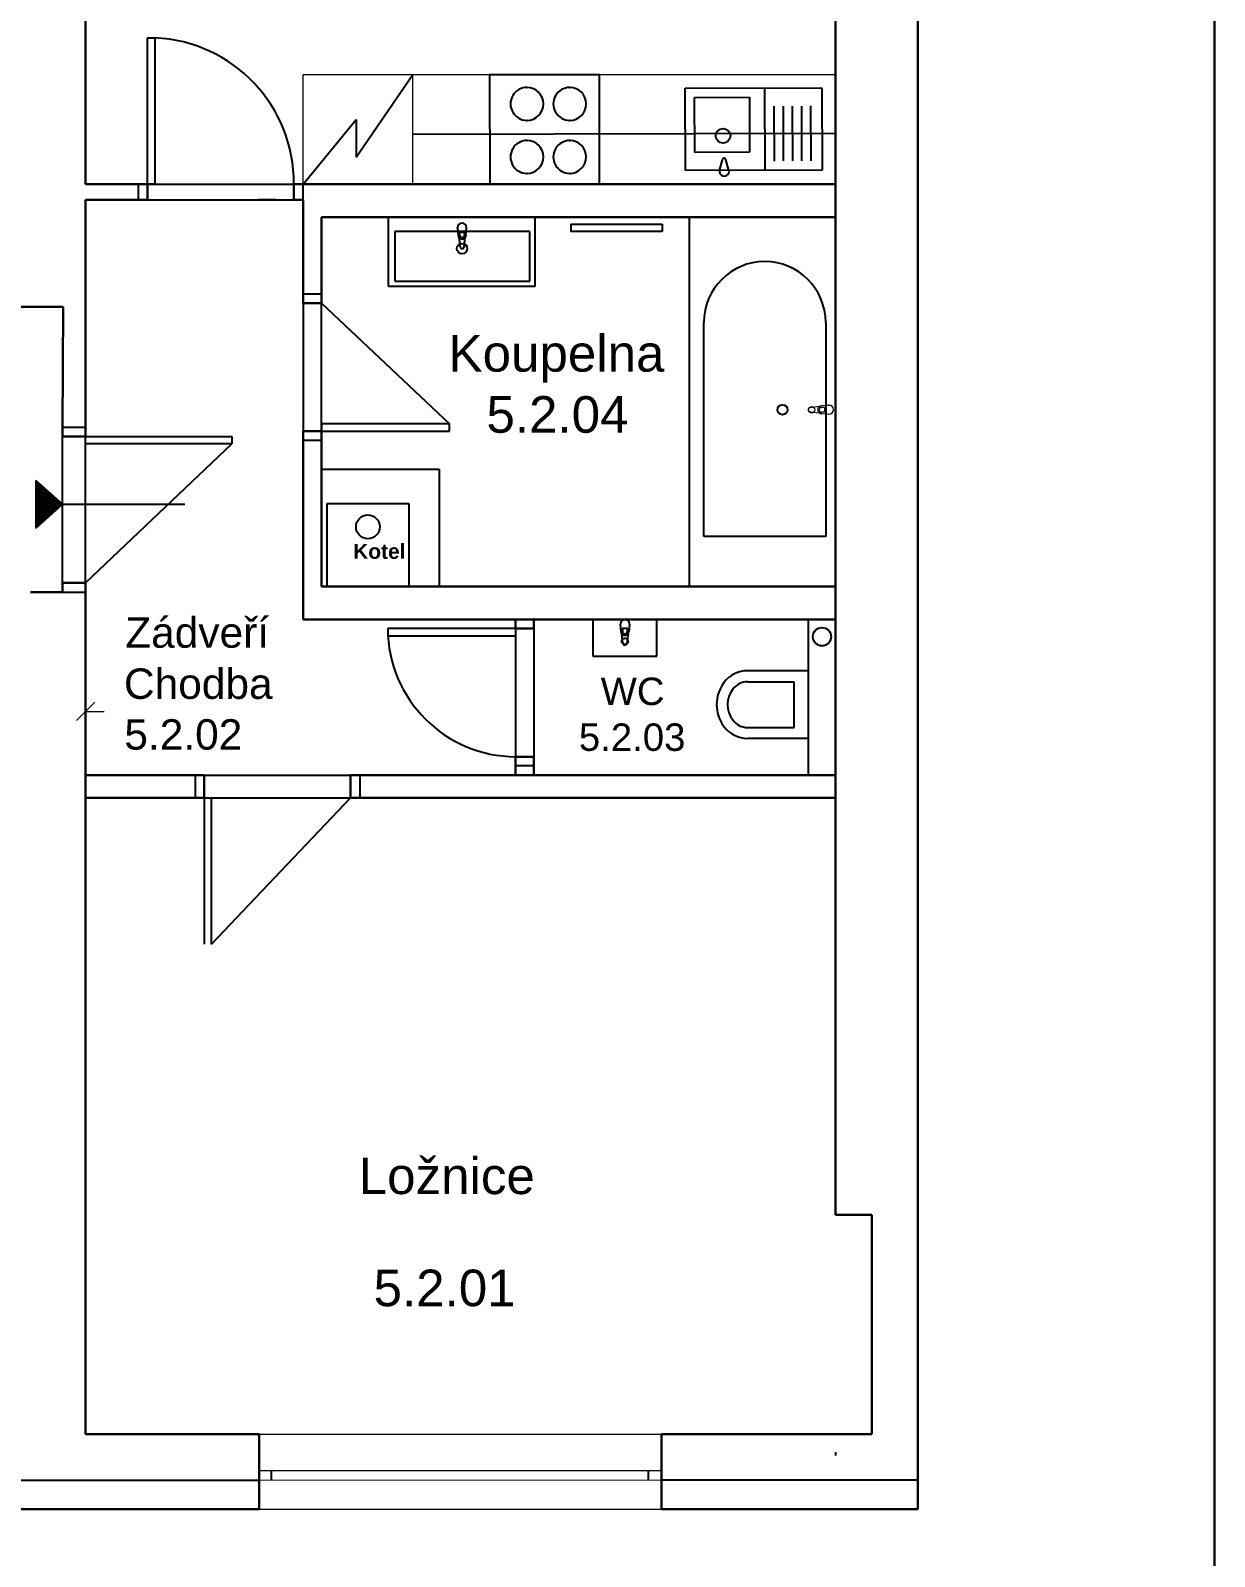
# Model space of a CAD drawing. Header units: millimetres. Extents: x 1480 to 86316, y 1484 to 27567.
# Drawn here: x 23965 to 30437, y 13874 to 22217 of the extents above; entities that cross this region are included whole.
import ezdxf

# ---------------------------------------------------------------- set-up
doc = ezdxf.new("R2010")
doc.units = ezdxf.units.MM
for name, color, linetype in [('přís2 obv. zdivo', 7, 'Continuous'), ('přís2 sanita', 7, 'Continuous'), ('sládek zona', 7, 'Continuous')]:
    doc.layers.add(name, color=color, linetype=linetype)
doc.styles.add('GENERATED_STYLE_1', font='arial.ttf')
doc.styles.add('GENERATED_STYLE_2', font='arialbd.ttf')

# ---------------------------------------------------------------- blocks, each defined once
blk = doc.blocks.new('ARROWHEAD_6')
at = {"color": 0, "linetype": 'Continuous', "lineweight": 0}
for p, q in [((0, 0), (-1, 0)), ((-0.5, -0.5), (0.5, 0.5))]:
    blk.add_line(p, q, dxfattribs=at)

msp = doc.modelspace()

# ---------------------------------------------------------------- linework, layer by layer
at = {"color": 3, "lineweight": 30}
msp.add_line((30437.5, 27567.5), (30437.5, 6908.8), dxfattribs=at)
at = {"color": 7, "lineweight": 30}
for p, q in [((24264.9, 25452.6), (24264.9, 21376.6)), ((28364.9, 25456.6), (28364.9, 21376.6)), ((28814.9, 14132.2), (28814.9, 22668.8)), ((24604.9, 21376.4), (24264.9, 21376.6)), ((24604.9, 21291.4), (24604.9, 21376.4)), ((24604.9, 21291.4), (24604.9, 21376.4)), ((25404.9, 21376.6), (28364.9, 21376.6)), ((25404.9, 21291.4), (25404.9, 21376.4)), ((25404.9, 21291.4), (25404.9, 21376.4)), ((28364.9, 21376.6), (28364.9, 21276.6)), ((28364.9, 21376.6), (28364.9, 21276.6)), ((24264.9, 21291.4), (24264.9, 19996.6)), ((24264.9, 21291.4), (24604.9, 21291.4)), ((24264.9, 21291.4), (24604.9, 21291.4)), ((25404.9, 21291.4), (25454.9, 21291.4)), ((25404.9, 21291.4), (25454.9, 21291.4)), ((25455.1, 20726.6), (25455.1, 21291.4)), ((28364.9, 21276.6), (28364.9, 19206.6)), ((25554.9, 21196.6), (28364.9, 21196.6)), ((25554.9, 21196.6), (25554.9, 20726.6)), ((25554.9, 21196.6), (28364.9, 21196.6)), ((25654.9, 21196.6), (26203.7, 21196.6)), ((25654.9, 21196.6), (26203.7, 21196.6)), ((24142.5, 20706.6), (23332.5, 20706.6)), ((24142.5, 20706.6), (24139.7, 20046.6)), ((25555.1, 20726.6), (25455.1, 20726.6)), ((24139.7, 20046.6), (24139.7, 19996.6)), ((25454.9, 18996.6), (25455.1, 20026.6)), ((25455.1, 20026.6), (25555.1, 20026.6)), ((25554.9, 20026.6), (25554.9, 19176.6)), ((24264.8, 19996.6), (24139.7, 19996.6)), ((24264.7, 19196.6), (24139.7, 19196.6)), ((24139.7, 19196.6), (24139.7, 19146.6)), ((24264.9, 19196.6), (24264.9, 14542.2)), ((28364.9, 19206.6), (28364.9, 19026.6)), ((24139.7, 19146.6), (23964.9, 19145.9)), ((28364.9, 19176.6), (25554.9, 19176.6)), ((28364.9, 19026.6), (28364.9, 17751.6)), ((25454.9, 18996.6), (28364.9, 18996.6)), ((26617.1, 18946.6), (26617.1, 18996.6)), ((26717.1, 18946.6), (26617.6, 18946.6)), ((26716.5, 18946.6), (26716.5, 18996.6)), ((26617.1, 18246.6), (26617.1, 18146.4)), ((26717.6, 18246.6), (26617.6, 18246.6)), ((26716.5, 18246.6), (26716.5, 18146.4)), ((24264.9, 18146.4), (24914.9, 18146.4)), ((24364.9, 18146.4), (24914.9, 18146.4)), ((24914.9, 18146.4), (24914.9, 18021.4)), ((25714.9, 18146.4), (28365.5, 18146.4)), ((25714.9, 18146.4), (25714.9, 18021.3)), ((24264.9, 18021.4), (24914.9, 18021.4)), ((25714.9, 18021.4), (28364.9, 18021.4)), ((28364.9, 17751.6), (28364.9, 17636.6)), ((28364.9, 17716.6), (28364.9, 15742.2)), ((28564.9, 15742.2), (28364.9, 15742.2)), ((28564.9, 14542.2), (28564.9, 15742.2)), ((24264.9, 14542.2), (25214.9, 14542.2)), ((25214.9, 14132.2), (25214.9, 14542.2)), ((27414.9, 14542.2), (27672.6, 14542.2)), ((27414.9, 14542.2), (27414.9, 14132.2)), ((27604.9, 14542.2), (28564.9, 14542.2)), ((23311.9, 14132.2), (25214.9, 14132.2)), ((28814.9, 14132.2), (27414.9, 14132.2))]:
    msp.add_line(p, q, dxfattribs=at)
at = {"color": 7}
for p, q in [((24604.9, 21376.4), (24604.9, 22176.4)), ((24604.9, 22176.4), (24644.9, 22176.4)), ((24644.9, 22176.4), (24644.9, 21376.4)), ((25745.8, 21523.6), (26054.9, 21976.6)), ((26474, 21976.6), (27075.6, 21976.1)), ((26474, 21976.6), (26475.6, 21376.6)), ((27075.7, 21376.2), (27075.6, 21976.1)), ((27543.1, 21900.6), (28290.8, 21904)), ((27545.1, 21450.6), (27543.1, 21900.6)), ((27981.4, 21453), (27979.3, 21903)), ((28290.8, 21904), (28292.9, 21454)), ((27594.8, 21850.4), (27894.8, 21851.5)), ((27594.8, 21850.4), (27894.8, 21851.5)), ((27596, 21550.4), (27594.8, 21850.4)), ((27596, 21550.4), (27594.8, 21850.4)), ((27894.8, 21851.5), (27895.9, 21551.5)), ((28032, 21503.2), (28030.8, 21803.2)), ((28082, 21503.4), (28080.8, 21803.4)), ((28082, 21503.4), (28080.8, 21803.4)), ((28132, 21503.5), (28130.8, 21803.5)), ((28182, 21503.7), (28180.8, 21803.7)), ((28232, 21503.9), (28230.8, 21803.9)), ((25454.9, 21376.6), (25745.8, 21730.2)), ((25745.8, 21730.2), (25745.8, 21523.6)), ((26054.9, 21650), (28364.9, 21656.1)), ((28364.9, 21656.1), (28364.9, 19976.6)), ((27895.9, 21551.5), (27596, 21550.4)), ((27895.9, 21551.5), (27596, 21550.4)), ((28292.9, 21454), (27545.1, 21450.6)), ((27731.3, 21451.5), (27747.1, 21510.4)), ((27731.3, 21451.5), (27747.1, 21510.4)), ((27783.3, 21451.8), (27766.8, 21510.5)), ((27783.3, 21451.8), (27766.8, 21510.5)), ((24554.9, 21291.4), (24554.9, 21376.4)), ((24554.9, 21291.4), (24554.9, 21376.4)), ((24604.9, 21376.4), (25404.9, 21376.6)), ((24644.9, 21376.4), (24604.9, 21376.4)), ((25454.9, 21291.4), (25454.9, 21376.4)), ((25454.9, 21291.4), (25454.9, 21376.4)), ((26963.5, 21376.2), (26473.5, 21376.6)), ((27080, 21376.2), (26477.9, 21376.6)), ((24604.9, 21291.4), (25404.9, 21291.4)), ((24604.9, 21291.4), (25404.9, 21291.4)), ((25307.4, 21291.4), (25207.6, 21291.4)), ((25307.4, 21291.4), (25207.6, 21291.4)), ((25922.2, 21196.6), (26722.2, 21196.6)), ((25922.2, 20816.6), (25922.2, 21196.6)), ((25922.2, 21196.6), (26722.2, 21196.6)), ((26722.2, 21196.6), (26722.2, 20816.6)), ((27564.9, 21196.6), (27564.9, 19176.6)), ((26694, 21117.1), (25956.5, 21117.1)), ((25956.5, 21117.1), (25956.5, 20845.5)), ((26299.2, 21138.4), (26303.2, 21096.5)), ((26310.6, 21098.7), (26310.6, 21113.5)), ((26310.6, 21113.5), (26337.8, 21113.5)), ((26337.8, 21113.5), (26337.8, 21098.7)), ((26345.2, 21096.5), (26349.2, 21138.4)), ((26694, 20845.5), (26694, 21117.1)), ((26918.5, 21157.1), (27418.5, 21157.1)), ((26918.5, 21157.1), (26918.5, 21117.1)), ((26918.5, 21157.1), (27418.5, 21157.1)), ((27418.5, 21117.1), (26918.5, 21117.1)), ((27418.5, 21157.1), (27418.5, 21117.1)), ((26306.4, 21087), (26313.1, 21034)), ((26335.3, 21034), (26341.9, 21087)), ((27564.9, 20971.8), (27564.9, 19971.8)), ((25454.9, 20779.8), (25455.1, 20726.6)), ((25455.1, 20776.6), (25555.1, 20776.6)), ((25555.1, 20776.6), (25555.1, 20726.6)), ((26722.2, 20816.6), (25922.2, 20816.6)), ((25956.5, 20845.5), (26694, 20845.5)), ((25455.1, 20726.6), (25455.1, 20026.6)), ((25555.1, 20026.6), (25554.9, 20726.6)), ((25555.1, 20726.6), (26255.1, 20066.6)), ((27646, 19450.5), (27646, 20620.5)), ((28312, 20620.5), (28312, 19450.5)), ((25554.9, 20486.8), (25554.9, 20579.6)), ((28364.9, 20076.6), (28364.9, 20468)), ((24264.8, 20196.6), (24264.8, 20146.6)), ((24264.8, 20046.6), (24139.7, 20046.6)), ((26255.1, 20066.6), (25555.1, 20066.6)), ((25555.1, 20066.6), (25555.1, 20026.6)), ((25555.1, 20026.6), (26255.1, 20026.6)), ((26255.1, 20026.6), (26255.1, 20066.6)), ((24139.7, 19196.6), (24139.7, 19996.6)), ((24264.7, 19196.6), (24264.7, 19996.6)), ((24264.7, 19196.6), (25064.8, 19956.6)), ((24264.8, 19996.6), (25064.8, 19996.6)), ((25064.8, 19956.6), (24264.8, 19956.6)), ((25064.8, 19996.6), (25064.8, 19956.6)), ((25455.1, 19976.6), (25555.1, 19976.6)), ((25554.9, 19818.8), (26198.7, 19818.8)), ((26198.7, 19818.8), (26198.7, 19176.6)), ((24139.4, 19626.6), (23994.8, 19756.8)), ((23994.8, 19756.8), (23994.8, 19496.8)), ((23994.8, 19496.8), (24139.4, 19626.6)), ((24139.4, 19626.6), (24807.9, 19626.6)), ((26034.4, 19628.1), (25584.4, 19628.1)), ((25585.1, 19628.1), (25585.1, 19176.6)), ((26034.4, 19176.6), (26034.4, 19628.1)), ((28312, 19450.5), (27646, 19450.5)), ((24064.9, 19146.6), (24045.2, 19146.6)), ((24139.7, 19146.6), (24264.7, 19146.6)), ((24264.7, 19146.6), (24264.7, 19146.6)), ((25584.4, 19176.6), (26034.4, 19176.6)), ((26112.6, 19176.6), (26203.4, 19176.6)), ((26617.6, 18946.6), (25917.6, 18946.6)), ((25917.6, 18946.2), (25917.6, 18906.2)), ((26517.6, 18996.6), (26318.8, 18996.6)), ((26617.1, 18946.6), (26617.1, 18246.6)), ((26717.6, 18996.6), (26617.6, 18996.6)), ((26717.1, 18946.6), (26617.6, 18946.6)), ((26716.5, 18946.6), (26716.5, 18196.6)), ((27039.5, 18996.6), (27039.5, 18796.6)), ((27389.5, 18996.6), (27039.5, 18996.6)), ((27193.5, 18929.7), (27189.5, 18971.6)), ((27200.9, 18946.7), (27200.9, 18931.8)), ((27228.1, 18946.7), (27200.9, 18946.7)), ((27228.1, 18931.8), (27228.1, 18946.7)), ((27239.5, 18971.6), (27235.5, 18929.7)), ((27389.5, 18796.6), (27389.5, 18996.6)), ((28215.5, 18996.5), (28215.5, 18146.4)), ((28365.5, 18996.5), (28365.5, 18146.4)), ((25917.6, 18906.6), (26617.6, 18906.6)), ((26717.1, 18901.4), (26717.1, 18851.4)), ((27203.4, 18867.2), (27196.8, 18920.2)), ((27232.2, 18920.2), (27225.6, 18867.2)), ((27039.5, 18796.6), (27389.5, 18796.6)), ((28215.5, 18716.5), (27885.5, 18716.5)), ((28215.5, 18716.5), (28215.5, 18346.4)), ((27885.5, 18656.4), (28140.5, 18656.4)), ((28140.5, 18406.4), (28140.5, 18656.4)), ((24266.9, 18401.6), (24266.9, 18494.1)), ((27885.5, 18406.4), (28140.5, 18406.4)), ((28215.5, 18346.4), (27885.5, 18346.4)), ((26717.6, 18196.6), (26617.6, 18196.6)), ((24864.9, 18146.4), (24864.9, 18021.4)), ((24914.9, 18146.4), (25714.9, 18146.4)), ((25764.9, 18146.4), (25764.9, 18021.4)), ((27672.4, 18146.4), (27572.5, 18146.4)), ((27672.4, 18146.4), (27572.5, 18146.4)), ((24914.9, 18021.6), (24914.9, 17221.6)), ((24914.9, 18021.4), (25714.9, 18021.4)), ((24954.9, 17221.6), (24954.9, 18021.6)), ((24954.9, 17221.6), (25714.9, 18021.3)), ((27672.4, 18021.4), (27572.5, 18021.4)), ((27672.5, 18021.4), (27572.7, 18021.4)), ((27604.9, 14542.2), (28364.9, 14542.2)), ((28364.9, 14445.4), (28364.9, 14426.6)), ((23639.9, 14292.2), (25214.9, 14292.2)), ((25279.7, 14344.7), (25279.7, 14292.4)), ((27341.1, 14344.6), (27341.1, 14292.2)), ((28814.9, 14292.2), (27414.9, 14292.2))]:
    msp.add_line(p, q, dxfattribs=at)
at = {"color": 7, "linetype": 'Continuous'}
for p, q in [((23996.7, 19748.9), (23996.7, 19753.9)), ((23996.7, 19748.9), (24001.8, 19748.9)), ((23996.7, 19741.9), (23996.7, 19747)), ((23996.7, 19741.9), (24001.8, 19741.9)), ((23996.7, 19734.9), (23996.7, 19740)), ((23996.7, 19734.9), (24001.8, 19734.9)), ((23996.7, 19727.9), (23996.7, 19733)), ((23996.7, 19727.9), (24001.8, 19727.9)), ((23996.7, 19720.9), (23996.7, 19726)), ((23996.7, 19720.9), (24001.8, 19720.9)), ((23996.7, 19713.9), (23996.7, 19719)), ((23996.7, 19713.9), (24001.8, 19713.9)), ((23996.7, 19707), (23996.7, 19712)), ((23996.7, 19707), (24001.8, 19707)), ((23996.7, 19700), (23996.7, 19705.1)), ((23996.7, 19700), (24001.8, 19700)), ((23996.7, 19693), (23996.7, 19698.1)), ((23996.7, 19693), (24001.8, 19693)), ((23996.7, 19686), (23996.7, 19691.1)), ((24003.7, 19741.9), (24003.7, 19747)), ((24003.7, 19741.9), (24008.8, 19741.9)), ((24003.7, 19734.9), (24003.7, 19740)), ((24003.7, 19734.9), (24008.8, 19734.9)), ((24003.7, 19727.9), (24003.7, 19733)), ((24003.7, 19727.9), (24008.8, 19727.9)), ((24003.7, 19720.9), (24003.7, 19726)), ((24003.7, 19720.9), (24008.8, 19720.9)), ((24003.7, 19713.9), (24003.7, 19719)), ((24003.7, 19713.9), (24008.8, 19713.9)), ((24003.7, 19707), (24003.7, 19712)), ((24003.7, 19707), (24008.8, 19707)), ((24003.7, 19700), (24003.7, 19705.1)), ((24003.7, 19700), (24008.8, 19700)), ((24003.7, 19693), (24003.7, 19698.1)), ((24003.7, 19693), (24008.8, 19693)), ((24003.7, 19686), (24003.7, 19691.1)), ((24010.7, 19741.9), (24010.7, 19742.5)), ((24010.7, 19741.9), (24011.4, 19741.9)), ((24010.7, 19734.9), (24010.7, 19740)), ((24010.7, 19734.9), (24015.8, 19734.9)), ((24010.7, 19727.9), (24010.7, 19733)), ((24010.7, 19727.9), (24015.8, 19727.9)), ((24010.7, 19720.9), (24010.7, 19726)), ((24010.7, 19720.9), (24015.8, 19720.9)), ((24010.7, 19713.9), (24010.7, 19719)), ((24010.7, 19713.9), (24015.8, 19713.9)), ((24010.7, 19707), (24010.7, 19712)), ((24010.7, 19707), (24015.8, 19707)), ((24010.7, 19700), (24010.7, 19705.1)), ((24010.7, 19700), (24015.8, 19700)), ((24010.7, 19693), (24010.7, 19698.1)), ((24010.7, 19693), (24015.8, 19693)), ((24010.7, 19686), (24010.7, 19691.1)), ((24017.7, 19734.9), (24017.7, 19736.2)), ((24017.7, 19734.9), (24019.1, 19734.9)), ((24017.7, 19727.9), (24017.7, 19733)), ((24017.7, 19727.9), (24022.8, 19727.9)), ((24017.7, 19720.9), (24017.7, 19726)), ((24017.7, 19720.9), (24022.8, 19720.9)), ((24017.7, 19713.9), (24017.7, 19719)), ((24017.7, 19713.9), (24022.8, 19713.9)), ((24017.7, 19707), (24017.7, 19712)), ((24017.7, 19707), (24022.8, 19707)), ((24017.7, 19700), (24017.7, 19705.1)), ((24017.7, 19700), (24022.8, 19700)), ((24017.7, 19693), (24017.7, 19698.1)), ((24017.7, 19693), (24022.8, 19693)), ((24017.7, 19686), (24017.7, 19691.1)), ((24024.7, 19727.9), (24024.7, 19729.9)), ((24024.7, 19727.9), (24026.9, 19727.9)), ((24024.7, 19720.9), (24024.7, 19726)), ((24024.7, 19720.9), (24029.8, 19720.9)), ((24024.7, 19713.9), (24024.7, 19719)), ((24024.7, 19713.9), (24029.8, 19713.9)), ((24024.7, 19707), (24024.7, 19712)), ((24024.7, 19707), (24029.8, 19707)), ((24024.7, 19700), (24024.7, 19705.1)), ((24024.7, 19700), (24029.8, 19700)), ((24024.7, 19693), (24024.7, 19698.1)), ((24024.7, 19693), (24029.8, 19693)), ((24024.7, 19686), (24024.7, 19691.1)), ((24031.7, 19720.9), (24031.7, 19723.6)), ((24031.7, 19720.9), (24034.7, 19720.9)), ((24031.7, 19713.9), (24031.7, 19719)), ((24031.7, 19713.9), (24036.7, 19713.9)), ((24031.7, 19707), (24031.7, 19712)), ((24031.7, 19707), (24036.7, 19707)), ((24031.7, 19700), (24031.7, 19705.1)), ((24031.7, 19700), (24036.7, 19700)), ((24031.7, 19693), (24031.7, 19698.1)), ((24031.7, 19693), (24036.7, 19693)), ((24031.7, 19686), (24031.7, 19691.1)), ((24038.6, 19713.9), (24038.6, 19717.3)), ((24038.6, 19713.9), (24042.4, 19713.9)), ((24038.6, 19707), (24038.6, 19712)), ((24038.6, 19707), (24043.7, 19707)), ((24038.6, 19700), (24038.6, 19705.1)), ((24038.6, 19700), (24043.7, 19700)), ((24038.6, 19693), (24038.6, 19698.1)), ((24038.6, 19693), (24043.7, 19693)), ((24038.6, 19686), (24038.6, 19691.1)), ((24045.6, 19707), (24045.6, 19711)), ((24045.6, 19707), (24050.2, 19707)), ((24045.6, 19700), (24045.6, 19705.1)), ((24045.6, 19700), (24050.7, 19700)), ((24045.6, 19693), (24045.6, 19698.1)), ((24045.6, 19693), (24050.7, 19693)), ((24045.6, 19686), (24045.6, 19691.1)), ((24052.6, 19700), (24052.6, 19704.8)), ((24052.6, 19700), (24057.7, 19700)), ((24052.6, 19693), (24052.6, 19698.1)), ((24052.6, 19693), (24057.7, 19693)), ((24052.6, 19686), (24052.6, 19691.1)), ((24059.6, 19693), (24059.6, 19698.1)), ((24059.6, 19693), (24064.7, 19693)), ((24059.6, 19686), (24059.6, 19691.1)), ((24066.6, 19686), (24066.6, 19691.1)), ((23996.7, 19686), (24001.8, 19686)), ((23996.7, 19679), (23996.7, 19684.1)), ((23996.7, 19679), (24001.8, 19679)), ((23996.7, 19672), (23996.7, 19677.1)), ((23996.7, 19672), (24001.8, 19672)), ((23996.7, 19665), (23996.7, 19670.1)), ((23996.7, 19665), (24001.8, 19665)), ((23996.7, 19658.1), (23996.7, 19663.1)), ((23996.7, 19658.1), (24001.8, 19658.1)), ((23996.7, 19651.1), (23996.7, 19656.2)), ((23996.7, 19651.1), (24001.8, 19651.1)), ((23996.7, 19644.1), (23996.7, 19649.2)), ((23996.7, 19644.1), (24001.8, 19644.1)), ((23996.7, 19637.1), (23996.7, 19642.2)), ((23996.7, 19637.1), (24001.8, 19637.1)), ((23996.7, 19630.1), (23996.7, 19635.2)), ((23996.7, 19630.1), (24001.8, 19630.1)), ((23996.7, 19623.1), (23996.7, 19628.2)), ((23996.7, 19623.1), (24001.8, 19623.1)), ((23996.7, 19616.2), (23996.7, 19621.2)), ((23996.7, 19616.2), (24001.8, 19616.2)), ((23996.7, 19609.2), (23996.7, 19614.2)), ((23996.7, 19609.2), (24001.8, 19609.2)), ((23996.7, 19602.2), (23996.7, 19607.3)), ((24003.7, 19686), (24008.8, 19686)), ((24003.7, 19679), (24003.7, 19684.1)), ((24003.7, 19679), (24008.8, 19679)), ((24003.7, 19672), (24003.7, 19677.1)), ((24003.7, 19672), (24008.8, 19672)), ((24003.7, 19665), (24003.7, 19670.1)), ((24003.7, 19665), (24008.8, 19665)), ((24003.7, 19658.1), (24003.7, 19663.1)), ((24003.7, 19658.1), (24008.8, 19658.1)), ((24003.7, 19651.1), (24003.7, 19656.2)), ((24003.7, 19651.1), (24008.8, 19651.1)), ((24003.7, 19644.1), (24003.7, 19649.2)), ((24003.7, 19644.1), (24008.8, 19644.1)), ((24003.7, 19637.1), (24003.7, 19642.2)), ((24003.7, 19637.1), (24008.8, 19637.1)), ((24003.7, 19630.1), (24003.7, 19635.2)), ((24003.7, 19630.1), (24008.8, 19630.1)), ((24003.7, 19623.1), (24003.7, 19628.2)), ((24003.7, 19623.1), (24008.8, 19623.1)), ((24003.7, 19616.2), (24003.7, 19621.2)), ((24003.7, 19616.2), (24008.8, 19616.2)), ((24003.7, 19609.2), (24003.7, 19614.2)), ((24003.7, 19609.2), (24008.8, 19609.2)), ((24003.7, 19602.2), (24003.7, 19607.3)), ((24010.7, 19686), (24015.8, 19686)), ((24010.7, 19679), (24010.7, 19684.1)), ((24010.7, 19679), (24015.8, 19679)), ((24010.7, 19672), (24010.7, 19677.1)), ((24010.7, 19672), (24015.8, 19672)), ((24010.7, 19665), (24010.7, 19670.1)), ((24010.7, 19665), (24015.8, 19665)), ((24010.7, 19658.1), (24010.7, 19663.1)), ((24010.7, 19658.1), (24015.8, 19658.1)), ((24010.7, 19651.1), (24010.7, 19656.2)), ((24010.7, 19651.1), (24015.8, 19651.1)), ((24010.7, 19644.1), (24010.7, 19649.2)), ((24010.7, 19644.1), (24015.8, 19644.1)), ((24010.7, 19637.1), (24010.7, 19642.2)), ((24010.7, 19637.1), (24015.8, 19637.1)), ((24010.7, 19630.1), (24010.7, 19635.2)), ((24010.7, 19630.1), (24015.8, 19630.1)), ((24010.7, 19623.1), (24010.7, 19628.2)), ((24010.7, 19623.1), (24015.8, 19623.1)), ((24010.7, 19616.2), (24010.7, 19621.2)), ((24010.7, 19616.2), (24015.8, 19616.2)), ((24010.7, 19609.2), (24010.7, 19614.2)), ((24010.7, 19609.2), (24015.8, 19609.2)), ((24010.7, 19602.2), (24010.7, 19607.3)), ((24017.7, 19686), (24022.8, 19686)), ((24017.7, 19679), (24017.7, 19684.1)), ((24017.7, 19679), (24022.8, 19679)), ((24017.7, 19672), (24017.7, 19677.1)), ((24017.7, 19672), (24022.8, 19672)), ((24017.7, 19665), (24017.7, 19670.1)), ((24017.7, 19665), (24022.8, 19665)), ((24017.7, 19658.1), (24017.7, 19663.1)), ((24017.7, 19658.1), (24022.8, 19658.1)), ((24017.7, 19651.1), (24017.7, 19656.2)), ((24017.7, 19651.1), (24022.8, 19651.1)), ((24017.7, 19644.1), (24017.7, 19649.2)), ((24017.7, 19644.1), (24022.8, 19644.1)), ((24017.7, 19637.1), (24017.7, 19642.2)), ((24017.7, 19637.1), (24022.8, 19637.1)), ((24017.7, 19630.1), (24017.7, 19635.2)), ((24017.7, 19630.1), (24022.8, 19630.1)), ((24017.7, 19623.1), (24017.7, 19628.2)), ((24017.7, 19623.1), (24022.8, 19623.1)), ((24017.7, 19616.2), (24017.7, 19621.2)), ((24017.7, 19616.2), (24022.8, 19616.2)), ((24017.7, 19609.2), (24017.7, 19614.2)), ((24017.7, 19609.2), (24022.8, 19609.2)), ((24017.7, 19602.2), (24017.7, 19607.3)), ((24024.7, 19686), (24029.8, 19686)), ((24024.7, 19679), (24024.7, 19684.1)), ((24024.7, 19679), (24029.8, 19679)), ((24024.7, 19672), (24024.7, 19677.1)), ((24024.7, 19672), (24029.8, 19672)), ((24024.7, 19665), (24024.7, 19670.1)), ((24024.7, 19665), (24029.8, 19665)), ((24024.7, 19658.1), (24024.7, 19663.1)), ((24024.7, 19658.1), (24029.8, 19658.1)), ((24024.7, 19651.1), (24024.7, 19656.2)), ((24024.7, 19651.1), (24029.8, 19651.1)), ((24024.7, 19644.1), (24024.7, 19649.2)), ((24024.7, 19644.1), (24029.8, 19644.1)), ((24024.7, 19637.1), (24024.7, 19642.2)), ((24024.7, 19637.1), (24029.8, 19637.1)), ((24024.7, 19630.1), (24024.7, 19635.2)), ((24024.7, 19630.1), (24029.8, 19630.1)), ((24024.7, 19623.1), (24024.7, 19628.2)), ((24024.7, 19623.1), (24029.8, 19623.1)), ((24024.7, 19616.2), (24024.7, 19621.2)), ((24024.7, 19616.2), (24029.8, 19616.2)), ((24024.7, 19609.2), (24024.7, 19614.2)), ((24024.7, 19609.2), (24029.8, 19609.2)), ((24024.7, 19602.2), (24024.7, 19607.3)), ((24031.7, 19686), (24036.7, 19686)), ((24031.7, 19679), (24031.7, 19684.1)), ((24031.7, 19679), (24036.7, 19679)), ((24031.7, 19672), (24031.7, 19677.1)), ((24031.7, 19672), (24036.7, 19672)), ((24031.7, 19665), (24031.7, 19670.1)), ((24031.7, 19665), (24036.7, 19665)), ((24031.7, 19658.1), (24031.7, 19663.1)), ((24031.7, 19658.1), (24036.7, 19658.1)), ((24031.7, 19651.1), (24031.7, 19656.2)), ((24031.7, 19651.1), (24036.7, 19651.1)), ((24031.7, 19644.1), (24031.7, 19649.2)), ((24031.7, 19644.1), (24036.7, 19644.1)), ((24031.7, 19637.1), (24031.7, 19642.2)), ((24031.7, 19637.1), (24036.7, 19637.1)), ((24031.7, 19630.1), (24031.7, 19635.2)), ((24031.7, 19630.1), (24036.7, 19630.1)), ((24031.7, 19623.1), (24031.7, 19628.2)), ((24031.7, 19623.1), (24036.7, 19623.1)), ((24031.7, 19616.2), (24031.7, 19621.2)), ((24031.7, 19616.2), (24036.7, 19616.2)), ((24031.7, 19609.2), (24031.7, 19614.2)), ((24031.7, 19609.2), (24036.7, 19609.2)), ((24031.7, 19602.2), (24031.7, 19607.3)), ((24038.6, 19686), (24043.7, 19686)), ((24038.6, 19679), (24038.6, 19684.1)), ((24038.6, 19679), (24043.7, 19679)), ((24038.6, 19672), (24038.6, 19677.1)), ((24038.6, 19672), (24043.7, 19672)), ((24038.6, 19665), (24038.6, 19670.1)), ((24038.6, 19665), (24043.7, 19665)), ((24038.6, 19658.1), (24038.6, 19663.1)), ((24038.6, 19658.1), (24043.7, 19658.1)), ((24038.6, 19651.1), (24038.6, 19656.2)), ((24038.6, 19651.1), (24043.7, 19651.1)), ((24038.6, 19644.1), (24038.6, 19649.2)), ((24038.6, 19644.1), (24043.7, 19644.1)), ((24038.6, 19637.1), (24038.6, 19642.2)), ((24038.6, 19637.1), (24043.7, 19637.1)), ((24038.6, 19630.1), (24038.6, 19635.2)), ((24038.6, 19630.1), (24043.7, 19630.1)), ((24038.6, 19623.1), (24038.6, 19628.2)), ((24038.6, 19623.1), (24043.7, 19623.1)), ((24038.6, 19616.2), (24038.6, 19621.2)), ((24038.6, 19616.2), (24043.7, 19616.2)), ((24038.6, 19609.2), (24038.6, 19614.2)), ((24038.6, 19609.2), (24043.7, 19609.2)), ((24038.6, 19602.2), (24038.6, 19607.3)), ((24045.6, 19686), (24050.7, 19686)), ((24045.6, 19679), (24045.6, 19684.1)), ((24045.6, 19679), (24050.7, 19679)), ((24045.6, 19672), (24045.6, 19677.1)), ((24045.6, 19672), (24050.7, 19672)), ((24045.6, 19665), (24045.6, 19670.1)), ((24045.6, 19665), (24050.7, 19665)), ((24045.6, 19658.1), (24045.6, 19663.1)), ((24045.6, 19658.1), (24050.7, 19658.1)), ((24045.6, 19651.1), (24045.6, 19656.2)), ((24045.6, 19651.1), (24050.7, 19651.1)), ((24045.6, 19644.1), (24045.6, 19649.2)), ((24045.6, 19644.1), (24050.7, 19644.1)), ((24045.6, 19637.1), (24045.6, 19642.2)), ((24045.6, 19637.1), (24050.7, 19637.1)), ((24045.6, 19630.1), (24045.6, 19635.2)), ((24045.6, 19630.1), (24050.7, 19630.1)), ((24045.6, 19623.1), (24045.6, 19628.2)), ((24045.6, 19623.1), (24050.7, 19623.1)), ((24045.6, 19616.2), (24045.6, 19621.2)), ((24045.6, 19616.2), (24050.7, 19616.2)), ((24045.6, 19609.2), (24045.6, 19614.2)), ((24045.6, 19609.2), (24050.7, 19609.2)), ((24045.6, 19602.2), (24045.6, 19607.3)), ((24052.6, 19686), (24057.7, 19686)), ((24052.6, 19679), (24052.6, 19684.1)), ((24052.6, 19679), (24057.7, 19679)), ((24052.6, 19672), (24052.6, 19677.1)), ((24052.6, 19672), (24057.7, 19672)), ((24052.6, 19665), (24052.6, 19670.1)), ((24052.6, 19665), (24057.7, 19665)), ((24052.6, 19658.1), (24052.6, 19663.1)), ((24052.6, 19658.1), (24057.7, 19658.1)), ((24052.6, 19651.1), (24052.6, 19656.2)), ((24052.6, 19651.1), (24057.7, 19651.1)), ((24052.6, 19644.1), (24052.6, 19649.2)), ((24052.6, 19644.1), (24057.7, 19644.1)), ((24052.6, 19637.1), (24052.6, 19642.2)), ((24052.6, 19637.1), (24057.7, 19637.1)), ((24052.6, 19630.1), (24052.6, 19635.2)), ((24052.6, 19630.1), (24057.7, 19630.1)), ((24052.6, 19623.1), (24052.6, 19628.2)), ((24052.6, 19623.1), (24057.7, 19623.1)), ((24052.6, 19616.2), (24052.6, 19621.2)), ((24052.6, 19616.2), (24057.7, 19616.2)), ((24052.6, 19609.2), (24052.6, 19614.2)), ((24052.6, 19609.2), (24057.7, 19609.2)), ((24052.6, 19602.2), (24052.6, 19607.3)), ((24059.6, 19686), (24064.7, 19686)), ((24059.6, 19679), (24059.6, 19684.1)), ((24059.6, 19679), (24064.7, 19679)), ((24059.6, 19672), (24059.6, 19677.1)), ((24059.6, 19672), (24064.7, 19672)), ((24059.6, 19665), (24059.6, 19670.1)), ((24059.6, 19665), (24064.7, 19665)), ((24059.6, 19658.1), (24059.6, 19663.1)), ((24059.6, 19658.1), (24064.7, 19658.1)), ((24059.6, 19651.1), (24059.6, 19656.2)), ((24059.6, 19651.1), (24064.7, 19651.1)), ((24059.6, 19644.1), (24059.6, 19649.2)), ((24059.6, 19644.1), (24064.7, 19644.1)), ((24059.6, 19637.1), (24059.6, 19642.2)), ((24059.6, 19637.1), (24064.7, 19637.1)), ((24059.6, 19630.1), (24059.6, 19635.2)), ((24059.6, 19630.1), (24064.7, 19630.1)), ((24059.6, 19623.1), (24059.6, 19628.2)), ((24059.6, 19623.1), (24064.7, 19623.1)), ((24059.6, 19616.2), (24059.6, 19621.2)), ((24059.6, 19616.2), (24064.7, 19616.2)), ((24059.6, 19609.2), (24059.6, 19614.2)), ((24059.6, 19609.2), (24064.7, 19609.2)), ((24059.6, 19602.2), (24059.6, 19607.3)), ((24066.6, 19686), (24071.7, 19686)), ((24066.6, 19679), (24066.6, 19684.1)), ((24066.6, 19679), (24071.7, 19679)), ((24066.6, 19672), (24066.6, 19677.1)), ((24066.6, 19672), (24071.7, 19672)), ((24066.6, 19665), (24066.6, 19670.1)), ((24066.6, 19665), (24071.7, 19665)), ((24066.6, 19658.1), (24066.6, 19663.1)), ((24066.6, 19658.1), (24071.7, 19658.1)), ((24066.6, 19651.1), (24066.6, 19656.2)), ((24066.6, 19651.1), (24071.7, 19651.1)), ((24066.6, 19644.1), (24066.6, 19649.2)), ((24066.6, 19644.1), (24071.7, 19644.1)), ((24066.6, 19637.1), (24066.6, 19642.2)), ((24066.6, 19637.1), (24071.7, 19637.1)), ((24066.6, 19630.1), (24066.6, 19635.2)), ((24066.6, 19630.1), (24071.7, 19630.1)), ((24066.6, 19623.1), (24066.6, 19628.2)), ((24066.6, 19623.1), (24071.7, 19623.1)), ((24066.6, 19616.2), (24066.6, 19621.2)), ((24066.6, 19616.2), (24071.7, 19616.2)), ((24066.6, 19609.2), (24066.6, 19614.2)), ((24066.6, 19609.2), (24071.7, 19609.2)), ((24066.6, 19602.2), (24066.6, 19607.3)), ((24073.6, 19679), (24073.6, 19684.1)), ((24073.6, 19679), (24078.7, 19679)), ((24073.6, 19672), (24073.6, 19677.1)), ((24073.6, 19672), (24078.7, 19672)), ((24073.6, 19665), (24073.6, 19670.1)), ((24073.6, 19665), (24078.7, 19665)), ((24073.6, 19658.1), (24073.6, 19663.1)), ((24073.6, 19658.1), (24078.7, 19658.1)), ((24073.6, 19651.1), (24073.6, 19656.2)), ((24073.6, 19651.1), (24078.7, 19651.1)), ((24073.6, 19644.1), (24073.6, 19649.2)), ((24073.6, 19644.1), (24078.7, 19644.1)), ((24073.6, 19637.1), (24073.6, 19642.2)), ((24073.6, 19637.1), (24078.7, 19637.1)), ((24073.6, 19630.1), (24073.6, 19635.2)), ((24073.6, 19630.1), (24078.7, 19630.1)), ((24073.6, 19623.1), (24073.6, 19628.2)), ((24073.6, 19623.1), (24078.7, 19623.1)), ((24073.6, 19616.2), (24073.6, 19621.2)), ((24073.6, 19616.2), (24078.7, 19616.2)), ((24073.6, 19609.2), (24073.6, 19614.2)), ((24073.6, 19609.2), (24078.7, 19609.2)), ((24073.6, 19602.2), (24073.6, 19607.3)), ((24080.6, 19679), (24080.6, 19679.6)), ((24080.6, 19679), (24081.2, 19679)), ((24080.6, 19672), (24080.6, 19677.1)), ((24080.6, 19672), (24085.6, 19672)), ((24080.6, 19665), (24080.6, 19670.1)), ((24080.6, 19665), (24085.6, 19665)), ((24080.6, 19658.1), (24080.6, 19663.1)), ((24080.6, 19658.1), (24085.6, 19658.1)), ((24080.6, 19651.1), (24080.6, 19656.2)), ((24080.6, 19651.1), (24085.6, 19651.1)), ((24080.6, 19644.1), (24080.6, 19649.2)), ((24080.6, 19644.1), (24085.6, 19644.1)), ((24080.6, 19637.1), (24080.6, 19642.2)), ((24080.6, 19637.1), (24085.6, 19637.1)), ((24080.6, 19630.1), (24080.6, 19635.2)), ((24080.6, 19630.1), (24085.6, 19630.1)), ((24080.6, 19623.1), (24080.6, 19628.2)), ((24080.6, 19623.1), (24085.6, 19623.1)), ((24080.6, 19616.2), (24080.6, 19621.2)), ((24080.6, 19616.2), (24085.6, 19616.2)), ((24080.6, 19609.2), (24080.6, 19614.2)), ((24080.6, 19609.2), (24085.6, 19609.2)), ((24080.6, 19602.2), (24080.6, 19607.3)), ((24087.5, 19672), (24087.5, 19673.3)), ((24087.5, 19672), (24089, 19672)), ((24087.5, 19665), (24087.5, 19670.1)), ((24087.5, 19665), (24092.6, 19665)), ((24087.5, 19658.1), (24087.5, 19663.1)), ((24087.5, 19658.1), (24092.6, 19658.1)), ((24087.5, 19651.1), (24087.5, 19656.2)), ((24087.5, 19651.1), (24092.6, 19651.1)), ((24087.5, 19644.1), (24087.5, 19649.2)), ((24087.5, 19644.1), (24092.6, 19644.1)), ((24087.5, 19637.1), (24087.5, 19642.2)), ((24087.5, 19637.1), (24092.6, 19637.1)), ((24087.5, 19630.1), (24087.5, 19635.2)), ((24087.5, 19630.1), (24092.6, 19630.1)), ((24087.5, 19623.1), (24087.5, 19628.2)), ((24087.5, 19623.1), (24092.6, 19623.1)), ((24087.5, 19616.2), (24087.5, 19621.2)), ((24087.5, 19616.2), (24092.6, 19616.2)), ((24087.5, 19609.2), (24087.5, 19614.2)), ((24087.5, 19609.2), (24092.6, 19609.2)), ((24087.5, 19602.2), (24087.5, 19607.3)), ((24094.5, 19665), (24094.5, 19667)), ((24094.5, 19665), (24096.7, 19665)), ((24094.5, 19658.1), (24094.5, 19663.1)), ((24094.5, 19658.1), (24099.6, 19658.1)), ((24094.5, 19651.1), (24094.5, 19656.2)), ((24094.5, 19651.1), (24099.6, 19651.1)), ((24094.5, 19644.1), (24094.5, 19649.2)), ((24094.5, 19644.1), (24099.6, 19644.1)), ((24094.5, 19637.1), (24094.5, 19642.2)), ((24094.5, 19637.1), (24099.6, 19637.1)), ((24094.5, 19630.1), (24094.5, 19635.2)), ((24094.5, 19630.1), (24099.6, 19630.1)), ((24094.5, 19623.1), (24094.5, 19628.2)), ((24094.5, 19623.1), (24099.6, 19623.1)), ((24094.5, 19616.2), (24094.5, 19621.2)), ((24094.5, 19616.2), (24099.6, 19616.2)), ((24094.5, 19609.2), (24094.5, 19614.2)), ((24094.5, 19609.2), (24099.6, 19609.2)), ((24094.5, 19602.2), (24094.5, 19607.3)), ((24101.5, 19658.1), (24101.5, 19660.7)), ((24101.5, 19658.1), (24104.5, 19658.1)), ((24101.5, 19651.1), (24101.5, 19656.2)), ((24101.5, 19651.1), (24106.6, 19651.1)), ((24101.5, 19644.1), (24101.5, 19649.2)), ((24101.5, 19644.1), (24106.6, 19644.1)), ((24101.5, 19637.1), (24101.5, 19642.2)), ((24101.5, 19637.1), (24106.6, 19637.1)), ((24101.5, 19630.1), (24101.5, 19635.2)), ((24101.5, 19630.1), (24106.6, 19630.1)), ((24101.5, 19623.1), (24101.5, 19628.2)), ((24101.5, 19623.1), (24106.6, 19623.1)), ((24101.5, 19616.2), (24101.5, 19621.2)), ((24101.5, 19616.2), (24106.6, 19616.2)), ((24101.5, 19609.2), (24101.5, 19614.2)), ((24101.5, 19609.2), (24106.6, 19609.2)), ((24101.5, 19602.2), (24101.5, 19607.3)), ((24108.5, 19651.1), (24108.5, 19654.5)), ((24108.5, 19651.1), (24112.2, 19651.1)), ((24108.5, 19644.1), (24108.5, 19649.2)), ((24108.5, 19644.1), (24113.6, 19644.1)), ((24108.5, 19637.1), (24108.5, 19642.2)), ((24108.5, 19637.1), (24113.6, 19637.1)), ((24108.5, 19630.1), (24108.5, 19635.2)), ((24108.5, 19630.1), (24113.6, 19630.1)), ((24108.5, 19623.1), (24108.5, 19628.2)), ((24108.5, 19623.1), (24113.6, 19623.1)), ((24108.5, 19616.2), (24108.5, 19621.2)), ((24108.5, 19616.2), (24113.6, 19616.2)), ((24108.5, 19609.2), (24108.5, 19614.2)), ((24108.5, 19609.2), (24113.6, 19609.2)), ((24108.5, 19602.2), (24108.5, 19607.3)), ((24115.5, 19644.1), (24115.5, 19648.2)), ((24115.5, 19644.1), (24120, 19644.1)), ((24115.5, 19637.1), (24115.5, 19642.2)), ((24115.5, 19637.1), (24120.6, 19637.1)), ((24115.5, 19630.1), (24115.5, 19635.2)), ((24115.5, 19630.1), (24120.6, 19630.1)), ((24115.5, 19623.1), (24115.5, 19628.2)), ((24115.5, 19623.1), (24120.6, 19623.1)), ((24115.5, 19616.2), (24115.5, 19621.2)), ((24115.5, 19616.2), (24120.6, 19616.2)), ((24115.5, 19609.2), (24115.5, 19614.2)), ((24115.5, 19609.2), (24120, 19609.2)), ((24115.5, 19605.1), (24115.5, 19607.3)), ((24122.5, 19637.1), (24122.5, 19641.9)), ((24122.5, 19637.1), (24127.5, 19637.1)), ((24122.5, 19630.1), (24122.5, 19635.2)), ((24122.5, 19630.1), (24127.5, 19630.1)), ((24122.5, 19623.1), (24122.5, 19628.2)), ((24122.5, 19623.1), (24127.5, 19623.1)), ((24122.5, 19616.2), (24122.5, 19621.2)), ((24122.5, 19616.2), (24127.5, 19616.2)), ((24122.5, 19611.4), (24122.5, 19614.2)), ((24129.5, 19630.1), (24129.5, 19635.2)), ((24129.5, 19630.1), (24134.5, 19630.1)), ((24129.5, 19623.1), (24129.5, 19628.2)), ((24129.5, 19623.1), (24134.5, 19623.1)), ((24129.5, 19617.7), (24129.5, 19621.2)), ((24136.4, 19623.9), (24136.4, 19628.2)), ((23996.7, 19602.2), (24001.8, 19602.2)), ((23996.7, 19595.2), (23996.7, 19600.3)), ((23996.7, 19595.2), (24001.8, 19595.2)), ((23996.7, 19588.2), (23996.7, 19593.3)), ((23996.7, 19588.2), (24001.8, 19588.2)), ((23996.7, 19581.2), (23996.7, 19586.3)), ((23996.7, 19581.2), (24001.8, 19581.2)), ((23996.7, 19574.2), (23996.7, 19579.3)), ((23996.7, 19574.2), (24001.8, 19574.2)), ((23996.7, 19567.3), (23996.7, 19572.3)), ((23996.7, 19567.3), (24001.8, 19567.3)), ((23996.7, 19560.3), (23996.7, 19565.4)), ((23996.7, 19560.3), (24001.8, 19560.3)), ((23996.7, 19553.3), (23996.7, 19558.4)), ((23996.7, 19553.3), (24001.8, 19553.3)), ((23996.7, 19546.3), (23996.7, 19551.4)), ((23996.7, 19546.3), (24001.8, 19546.3)), ((23996.7, 19539.3), (23996.7, 19544.4)), ((23996.7, 19539.3), (24001.8, 19539.3)), ((23996.7, 19532.3), (23996.7, 19537.4)), ((23996.7, 19532.3), (24001.8, 19532.3)), ((23996.7, 19525.3), (23996.7, 19530.4)), ((23996.7, 19525.3), (24001.8, 19525.3)), ((23996.7, 19518.4), (23996.7, 19523.4)), ((24003.7, 19602.2), (24008.8, 19602.2)), ((24003.7, 19595.2), (24003.7, 19600.3)), ((24003.7, 19595.2), (24008.8, 19595.2)), ((24003.7, 19588.2), (24003.7, 19593.3)), ((24003.7, 19588.2), (24008.8, 19588.2)), ((24003.7, 19581.2), (24003.7, 19586.3)), ((24003.7, 19581.2), (24008.8, 19581.2)), ((24003.7, 19574.2), (24003.7, 19579.3)), ((24003.7, 19574.2), (24008.8, 19574.2)), ((24003.7, 19567.3), (24003.7, 19572.3)), ((24003.7, 19567.3), (24008.8, 19567.3)), ((24003.7, 19560.3), (24003.7, 19565.4)), ((24003.7, 19560.3), (24008.8, 19560.3)), ((24003.7, 19553.3), (24003.7, 19558.4)), ((24003.7, 19553.3), (24008.8, 19553.3)), ((24003.7, 19546.3), (24003.7, 19551.4)), ((24003.7, 19546.3), (24008.8, 19546.3)), ((24003.7, 19539.3), (24003.7, 19544.4)), ((24003.7, 19539.3), (24008.8, 19539.3)), ((24003.7, 19532.3), (24003.7, 19537.4)), ((24003.7, 19532.3), (24008.8, 19532.3)), ((24003.7, 19525.3), (24003.7, 19530.4)), ((24003.7, 19525.3), (24008.8, 19525.3)), ((24003.7, 19518.4), (24003.7, 19523.4)), ((24010.7, 19602.2), (24015.8, 19602.2)), ((24010.7, 19595.2), (24010.7, 19600.3)), ((24010.7, 19595.2), (24015.8, 19595.2)), ((24010.7, 19588.2), (24010.7, 19593.3)), ((24010.7, 19588.2), (24015.8, 19588.2)), ((24010.7, 19581.2), (24010.7, 19586.3)), ((24010.7, 19581.2), (24015.8, 19581.2)), ((24010.7, 19574.2), (24010.7, 19579.3)), ((24010.7, 19574.2), (24015.8, 19574.2)), ((24010.7, 19567.3), (24010.7, 19572.3)), ((24010.7, 19567.3), (24015.8, 19567.3)), ((24010.7, 19560.3), (24010.7, 19565.4)), ((24010.7, 19560.3), (24015.8, 19560.3)), ((24010.7, 19553.3), (24010.7, 19558.4)), ((24010.7, 19553.3), (24015.8, 19553.3)), ((24010.7, 19546.3), (24010.7, 19551.4)), ((24010.7, 19546.3), (24015.8, 19546.3)), ((24010.7, 19539.3), (24010.7, 19544.4)), ((24010.7, 19539.3), (24015.8, 19539.3)), ((24010.7, 19532.3), (24010.7, 19537.4)), ((24010.7, 19532.3), (24015.8, 19532.3)), ((24010.7, 19525.3), (24010.7, 19530.4)), ((24010.7, 19525.3), (24015.8, 19525.3)), ((24010.7, 19518.4), (24010.7, 19523.4)), ((24017.7, 19602.2), (24022.8, 19602.2)), ((24017.7, 19595.2), (24017.7, 19600.3)), ((24017.7, 19595.2), (24022.8, 19595.2)), ((24017.7, 19588.2), (24017.7, 19593.3)), ((24017.7, 19588.2), (24022.8, 19588.2)), ((24017.7, 19581.2), (24017.7, 19586.3)), ((24017.7, 19581.2), (24022.8, 19581.2)), ((24017.7, 19574.2), (24017.7, 19579.3)), ((24017.7, 19574.2), (24022.8, 19574.2)), ((24017.7, 19567.3), (24017.7, 19572.3)), ((24017.7, 19567.3), (24022.8, 19567.3)), ((24017.7, 19560.3), (24017.7, 19565.4)), ((24017.7, 19560.3), (24022.8, 19560.3)), ((24017.7, 19553.3), (24017.7, 19558.4)), ((24017.7, 19553.3), (24022.8, 19553.3)), ((24017.7, 19546.3), (24017.7, 19551.4)), ((24017.7, 19546.3), (24022.8, 19546.3)), ((24017.7, 19539.3), (24017.7, 19544.4)), ((24017.7, 19539.3), (24022.8, 19539.3)), ((24017.7, 19532.3), (24017.7, 19537.4)), ((24017.7, 19532.3), (24022.8, 19532.3)), ((24017.7, 19525.3), (24017.7, 19530.4)), ((24017.7, 19525.3), (24022.8, 19525.3)), ((24017.7, 19518.4), (24017.7, 19523.4)), ((24024.7, 19602.2), (24029.8, 19602.2)), ((24024.7, 19595.2), (24024.7, 19600.3)), ((24024.7, 19595.2), (24029.8, 19595.2)), ((24024.7, 19588.2), (24024.7, 19593.3)), ((24024.7, 19588.2), (24029.8, 19588.2)), ((24024.7, 19581.2), (24024.7, 19586.3)), ((24024.7, 19581.2), (24029.8, 19581.2)), ((24024.7, 19574.2), (24024.7, 19579.3)), ((24024.7, 19574.2), (24029.8, 19574.2)), ((24024.7, 19567.3), (24024.7, 19572.3)), ((24024.7, 19567.3), (24029.8, 19567.3)), ((24024.7, 19560.3), (24024.7, 19565.4)), ((24024.7, 19560.3), (24029.8, 19560.3)), ((24024.7, 19553.3), (24024.7, 19558.4)), ((24024.7, 19553.3), (24029.8, 19553.3)), ((24024.7, 19546.3), (24024.7, 19551.4)), ((24024.7, 19546.3), (24029.8, 19546.3)), ((24024.7, 19539.3), (24024.7, 19544.4)), ((24024.7, 19539.3), (24029.8, 19539.3)), ((24024.7, 19532.3), (24024.7, 19537.4)), ((24024.7, 19532.3), (24029.8, 19532.3)), ((24024.7, 19525.3), (24024.7, 19530.4)), ((24024.7, 19525.3), (24026.7, 19525.3)), ((24031.7, 19602.2), (24036.7, 19602.2)), ((24031.7, 19595.2), (24031.7, 19600.3)), ((24031.7, 19595.2), (24036.7, 19595.2)), ((24031.7, 19588.2), (24031.7, 19593.3)), ((24031.7, 19588.2), (24036.7, 19588.2)), ((24031.7, 19581.2), (24031.7, 19586.3)), ((24031.7, 19581.2), (24036.7, 19581.2)), ((24031.7, 19574.2), (24031.7, 19579.3)), ((24031.7, 19574.2), (24036.7, 19574.2)), ((24031.7, 19567.3), (24031.7, 19572.3)), ((24031.7, 19567.3), (24036.7, 19567.3)), ((24031.7, 19560.3), (24031.7, 19565.4)), ((24031.7, 19560.3), (24036.7, 19560.3)), ((24031.7, 19553.3), (24031.7, 19558.4)), ((24031.7, 19553.3), (24036.7, 19553.3)), ((24031.7, 19546.3), (24031.7, 19551.4)), ((24031.7, 19546.3), (24036.7, 19546.3)), ((24031.7, 19539.3), (24031.7, 19544.4)), ((24031.7, 19539.3), (24036.7, 19539.3)), ((24031.7, 19532.3), (24031.7, 19537.4)), ((24031.7, 19532.3), (24034.4, 19532.3)), ((24031.7, 19529.8), (24031.7, 19530.4)), ((24038.6, 19602.2), (24043.7, 19602.2)), ((24038.6, 19595.2), (24038.6, 19600.3)), ((24038.6, 19595.2), (24043.7, 19595.2)), ((24038.6, 19588.2), (24038.6, 19593.3)), ((24038.6, 19588.2), (24043.7, 19588.2)), ((24038.6, 19581.2), (24038.6, 19586.3)), ((24038.6, 19581.2), (24043.7, 19581.2)), ((24038.6, 19574.2), (24038.6, 19579.3)), ((24038.6, 19574.2), (24043.7, 19574.2)), ((24038.6, 19567.3), (24038.6, 19572.3)), ((24038.6, 19567.3), (24043.7, 19567.3)), ((24038.6, 19560.3), (24038.6, 19565.4)), ((24038.6, 19560.3), (24043.7, 19560.3)), ((24038.6, 19553.3), (24038.6, 19558.4)), ((24038.6, 19553.3), (24043.7, 19553.3)), ((24038.6, 19546.3), (24038.6, 19551.4)), ((24038.6, 19546.3), (24043.7, 19546.3)), ((24038.6, 19539.3), (24038.6, 19544.4)), ((24038.6, 19539.3), (24042.2, 19539.3)), ((24038.6, 19536.1), (24038.6, 19537.4)), ((24045.6, 19602.2), (24050.7, 19602.2)), ((24045.6, 19595.2), (24045.6, 19600.3)), ((24045.6, 19595.2), (24050.7, 19595.2)), ((24045.6, 19588.2), (24045.6, 19593.3)), ((24045.6, 19588.2), (24050.7, 19588.2)), ((24045.6, 19581.2), (24045.6, 19586.3)), ((24045.6, 19581.2), (24050.7, 19581.2)), ((24045.6, 19574.2), (24045.6, 19579.3)), ((24045.6, 19574.2), (24050.7, 19574.2)), ((24045.6, 19567.3), (24045.6, 19572.3)), ((24045.6, 19567.3), (24050.7, 19567.3)), ((24045.6, 19560.3), (24045.6, 19565.4)), ((24045.6, 19560.3), (24050.7, 19560.3)), ((24045.6, 19553.3), (24045.6, 19558.4)), ((24045.6, 19553.3), (24050.7, 19553.3)), ((24045.6, 19546.3), (24045.6, 19551.4)), ((24045.6, 19546.3), (24050, 19546.3)), ((24045.6, 19542.4), (24045.6, 19544.4)), ((24052.6, 19602.2), (24057.7, 19602.2)), ((24052.6, 19595.2), (24052.6, 19600.3)), ((24052.6, 19595.2), (24057.7, 19595.2)), ((24052.6, 19588.2), (24052.6, 19593.3)), ((24052.6, 19588.2), (24057.7, 19588.2)), ((24052.6, 19581.2), (24052.6, 19586.3)), ((24052.6, 19581.2), (24057.7, 19581.2)), ((24052.6, 19574.2), (24052.6, 19579.3)), ((24052.6, 19574.2), (24057.7, 19574.2)), ((24052.6, 19567.3), (24052.6, 19572.3)), ((24052.6, 19567.3), (24057.7, 19567.3)), ((24052.6, 19560.3), (24052.6, 19565.4)), ((24052.6, 19560.3), (24057.7, 19560.3)), ((24052.6, 19553.3), (24052.6, 19558.4)), ((24052.6, 19553.3), (24057.7, 19553.3)), ((24052.6, 19548.7), (24052.6, 19551.4)), ((24059.6, 19602.2), (24064.7, 19602.2)), ((24059.6, 19595.2), (24059.6, 19600.3)), ((24059.6, 19595.2), (24064.7, 19595.2)), ((24059.6, 19588.2), (24059.6, 19593.3)), ((24059.6, 19588.2), (24064.7, 19588.2)), ((24059.6, 19581.2), (24059.6, 19586.3)), ((24059.6, 19581.2), (24064.7, 19581.2)), ((24059.6, 19574.2), (24059.6, 19579.3)), ((24059.6, 19574.2), (24064.7, 19574.2)), ((24059.6, 19567.3), (24059.6, 19572.3)), ((24059.6, 19567.3), (24064.7, 19567.3)), ((24059.6, 19560.3), (24059.6, 19565.4)), ((24059.6, 19560.3), (24064.7, 19560.3)), ((24059.6, 19554.9), (24059.6, 19558.4)), ((24066.6, 19602.2), (24071.7, 19602.2)), ((24066.6, 19595.2), (24066.6, 19600.3)), ((24066.6, 19595.2), (24071.7, 19595.2)), ((24066.6, 19588.2), (24066.6, 19593.3)), ((24066.6, 19588.2), (24071.7, 19588.2)), ((24066.6, 19581.2), (24066.6, 19586.3)), ((24066.6, 19581.2), (24071.7, 19581.2)), ((24066.6, 19574.2), (24066.6, 19579.3)), ((24066.6, 19574.2), (24071.7, 19574.2)), ((24066.6, 19567.3), (24066.6, 19572.3)), ((24066.6, 19567.3), (24071.7, 19567.3)), ((24066.6, 19561.2), (24066.6, 19565.4)), ((24073.6, 19602.2), (24078.7, 19602.2)), ((24073.6, 19595.2), (24073.6, 19600.3)), ((24073.6, 19595.2), (24078.7, 19595.2)), ((24073.6, 19588.2), (24073.6, 19593.3)), ((24073.6, 19588.2), (24078.7, 19588.2)), ((24073.6, 19581.2), (24073.6, 19586.3)), ((24073.6, 19581.2), (24078.7, 19581.2)), ((24073.6, 19574.2), (24073.6, 19579.3)), ((24073.6, 19574.2), (24078.7, 19574.2)), ((24073.6, 19567.5), (24073.6, 19572.3)), ((24080.6, 19602.2), (24085.6, 19602.2)), ((24080.6, 19595.2), (24080.6, 19600.3)), ((24080.6, 19595.2), (24085.6, 19595.2)), ((24080.6, 19588.2), (24080.6, 19593.3)), ((24080.6, 19588.2), (24085.6, 19588.2)), ((24080.6, 19581.2), (24080.6, 19586.3)), ((24080.6, 19581.2), (24085.6, 19581.2)), ((24080.6, 19574.2), (24080.6, 19579.3)), ((24080.6, 19574.2), (24081.1, 19574.2)), ((24087.5, 19602.2), (24092.6, 19602.2)), ((24087.5, 19595.2), (24087.5, 19600.3)), ((24087.5, 19595.2), (24092.6, 19595.2)), ((24087.5, 19588.2), (24087.5, 19593.3)), ((24087.5, 19588.2), (24092.6, 19588.2)), ((24087.5, 19581.2), (24087.5, 19586.3)), ((24087.5, 19581.2), (24088.9, 19581.2)), ((24094.5, 19602.2), (24099.6, 19602.2)), ((24094.5, 19595.2), (24094.5, 19600.3)), ((24094.5, 19595.2), (24099.6, 19595.2)), ((24094.5, 19588.2), (24094.5, 19593.3)), ((24094.5, 19588.2), (24096.6, 19588.2)), ((24094.5, 19586.3), (24094.5, 19586.3)), ((24101.5, 19602.2), (24106.6, 19602.2)), ((24101.5, 19595.2), (24101.5, 19600.3)), ((24101.5, 19595.2), (24104.4, 19595.2)), ((24101.5, 19592.6), (24101.5, 19593.3)), ((24108.5, 19602.2), (24112.2, 19602.2)), ((24108.5, 19598.9), (24108.5, 19600.3)), ((23996.7, 19518.4), (24001.8, 19518.4)), ((23996.7, 19511.4), (23996.7, 19516.5)), ((23996.7, 19511.4), (24001.8, 19511.4)), ((23996.7, 19504.4), (23996.7, 19509.5)), ((23996.7, 19504.4), (24001.8, 19504.4)), ((23996.7, 19498.5), (23996.7, 19502.5)), ((24003.7, 19518.4), (24008.8, 19518.4)), ((24003.7, 19511.4), (24003.7, 19516.5)), ((24003.7, 19511.4), (24008.8, 19511.4)), ((24003.7, 19504.8), (24003.7, 19509.5)), ((24010.7, 19518.4), (24015.8, 19518.4)), ((24010.7, 19511.4), (24010.7, 19516.5)), ((24010.7, 19511.4), (24011.1, 19511.4)), ((24017.7, 19518.4), (24018.9, 19518.4))]:
    msp.add_line(p, q, dxfattribs=at)
at = {"color": 7}
for centre, radius in [((27750.8, 21641), 40), ((26324.2, 21024.2), 28.3), ((28075.9, 20143.3), 27.1), ((25809.4, 19503.2), 65), ((28291.8, 18902.4), 50), ((27214.5, 18877), 17.5)]:
    msp.add_circle(centre, radius, dxfattribs=at)
for centre, radius, start, end in [((24609.5, 21381.8), 795.4, 359.61382, 87.44858), ((26678.9, 21815.4), 90, 89.95263, 269.95263), ((26678.9, 21815.4), 90, 89.95263, 269.95263), ((26678.9, 21815.4), 90, 269.95263, 89.95263), ((26678.9, 21815.4), 90, 269.95263, 89.95263), ((26912.8, 21815.2), 90, 89.95263, 269.95263), ((26912.8, 21815.2), 90, 89.95263, 269.95263), ((26912.8, 21815.2), 90, 269.95263, 89.95263), ((26912.8, 21815.2), 90, 269.95263, 89.95263), ((26678.7, 21525.4), 90, 89.95263, 269.95263), ((26678.7, 21525.4), 90, 89.95263, 269.95263), ((26678.7, 21525.4), 90, 269.95263, 89.95263), ((26678.7, 21525.4), 90, 269.95263, 89.95263), ((26912.5, 21525.2), 90, 89.95263, 269.95263), ((26912.5, 21525.2), 90, 89.95263, 269.95263), ((26912.5, 21525.2), 90, 269.95263, 89.95263), ((26912.5, 21525.2), 90, 269.95263, 89.95263), ((27757.3, 21447.1), 26.4, 170.28264, 10.3351), ((27757, 21508.6), 10, 10.66322, 169.95452), ((27757, 21508.6), 10, 10.66322, 169.95452), ((26324.2, 21138.4), 25, 0, 180), ((26324.2, 21098.4), 21.1, 185.16961, 212.77103), ((26324.2, 21098.4), 21.1, 212.77103, 327.22897), ((26324.2, 21098.7), 13.6, 180, 0), ((26324.2, 21035.4), 11.2, 187.13892, 352.86108), ((26324.2, 21098.4), 21.1, 327.22897, 354.83039), ((27979, 20620.5), 333, 0, 180), ((26620.1, 18949.1), 702.5, 180.19983, 269.80018), ((27214.5, 18971.6), 25, 0, 180), ((27214.5, 18931.6), 21.1, 185.16961, 212.77103), ((27214.5, 18931.6), 21.1, 212.77103, 327.22897), ((27214.5, 18931.8), 13.6, 180, 0), ((27214.5, 18868.6), 11.2, 187.13892, 352.86108), ((27214.5, 18931.6), 21.1, 327.22897, 354.83039), ((27885.5, 18553.9), 162.5, 90, 143.1301), ((27915.5, 18531.4), 200, 143.1301, 216.8699), ((27915.5, 18531.4), 140, 143.1301, 216.8699), ((27885.5, 18553.9), 102.5, 90, 143.1301), ((27885.5, 18508.9), 102.5, 216.8699, 270), ((27885.5, 18508.9), 162.5, 216.8699, 270)]:
    msp.add_arc(centre, radius, start, end, dxfattribs=at)
for p in [(26679, 21905.4), (26679, 21905.4), (26912.8, 21905.2), (26912.8, 21905.2), (26678.8, 21725.4), (26678.8, 21725.4), (26912.7, 21725.2), (26912.7, 21725.2), (26678.7, 21615.4), (26678.7, 21615.4), (26912.6, 21615.2), (26912.6, 21615.2), (26678.6, 21435.4), (26678.6, 21435.4), (26912.4, 21435.2), (26912.4, 21435.2), (26299.2, 21138.4), (26306.4, 21087), (26335.3, 21034), (26345.2, 21096.5), (27239.5, 18971.6), (27193.5, 18929.7), (27203.4, 18867.2), (27232.2, 18920.2)]:
    msp.add_point(p, dxfattribs=at)
at = {"layer": 'přís2 obv. zdivo', "color": 7, "linetype": 'Continuous', "lineweight": 20}
for p, q in [((25214.9, 14542.4), (27414.9, 14542.2)), ((25214.9, 14344.7), (27414.9, 14344.6)), ((25214.9, 14344.2), (25214.9, 14294.2)), ((25214.9, 14292.4), (27414.9, 14292.2)), ((25214.9, 14132.4), (27414.9, 14132.2))]:
    msp.add_line(p, q, dxfattribs=at)
at = {"layer": 'přís2 sanita', "color": 7, "linetype": 'Continuous', "lineweight": 20}
for p, q in [((25454.9, 21976.6), (28364.9, 21976.6)), ((25454.9, 21376.6), (25454.9, 21976.6)), ((26054.9, 21376.6), (26054.9, 21976.6)), ((28278.5, 20161), (28225.6, 20154.4)), ((28225.6, 20132.2), (28278.5, 20125.6)), ((28330, 20168.3), (28288, 20164.3)), ((28288, 20122.3), (28330, 20118.3)), ((28290.2, 20156.9), (28305.1, 20156.9)), ((28305.1, 20129.7), (28290.2, 20129.7)), ((28305.1, 20156.9), (28305.1, 20129.7))]:
    msp.add_line(p, q, dxfattribs=at)
msp.add_circle((28235.4, 20143.3), 17.5, dxfattribs=at)
for centre, radius, start, end in [((28227, 20143.3), 11.2, 97.13892, 262.86108), ((28289.9, 20143.3), 21.1, 122.77103, 237.22897), ((28290.2, 20143.3), 13.6, 90, 270), ((28289.9, 20143.3), 21.1, 95.16961, 122.77103), ((28289.9, 20143.3), 21.1, 237.22897, 264.83039), ((28330, 20143.3), 25, 270, 90)]:
    msp.add_arc(centre, radius, start, end, dxfattribs=at)
for p in [(28225.6, 20132.2), (28278.5, 20161), (28288, 20122.3), (28330, 20168.3)]:
    msp.add_point(p, dxfattribs=at)

# ---------------------------------------------------------------- block references
at = {"color": 7, "xscale": 100, "yscale": 100, "zscale": 100, "rotation": 180}
msp.add_blockref('ARROWHEAD_6', (24266.9, 18494.3), dxfattribs=at)

# ---------------------------------------------------------------- texts
at = {"color": 7, "style": 'GENERATED_STYLE_2'}
msp.add_text('Kotel', height=81.9, dxfattribs=at).set_placement((25728.8, 19328.3))
at = {"layer": 'sládek zona', "color": 7, "style": 'GENERATED_STYLE_1'}
for s, height, p in [('Koupelna', 200, (26250.1, 20351.7)), ('5.2.04', 200, (26457.3, 20017.6)), ('Zádveří ', 166.07, (24482.7, 18842.4)), ('Chodba', 166.07, (24475.8, 18562.8)), ('WC', 150, (27081.9, 18529.1)), ('5.2.02', 166.07, (24477.7, 18285.3)), ('5.2.03', 150, (26962.7, 18278.4)), ('Ložnice', 200, (25759.1, 15855.4)), ('5.2.01', 200, (25840.4, 15242.5))]:
    msp.add_text(s, height=height, dxfattribs=at).set_placement(p)

doc.saveas('drawing.dxf')
